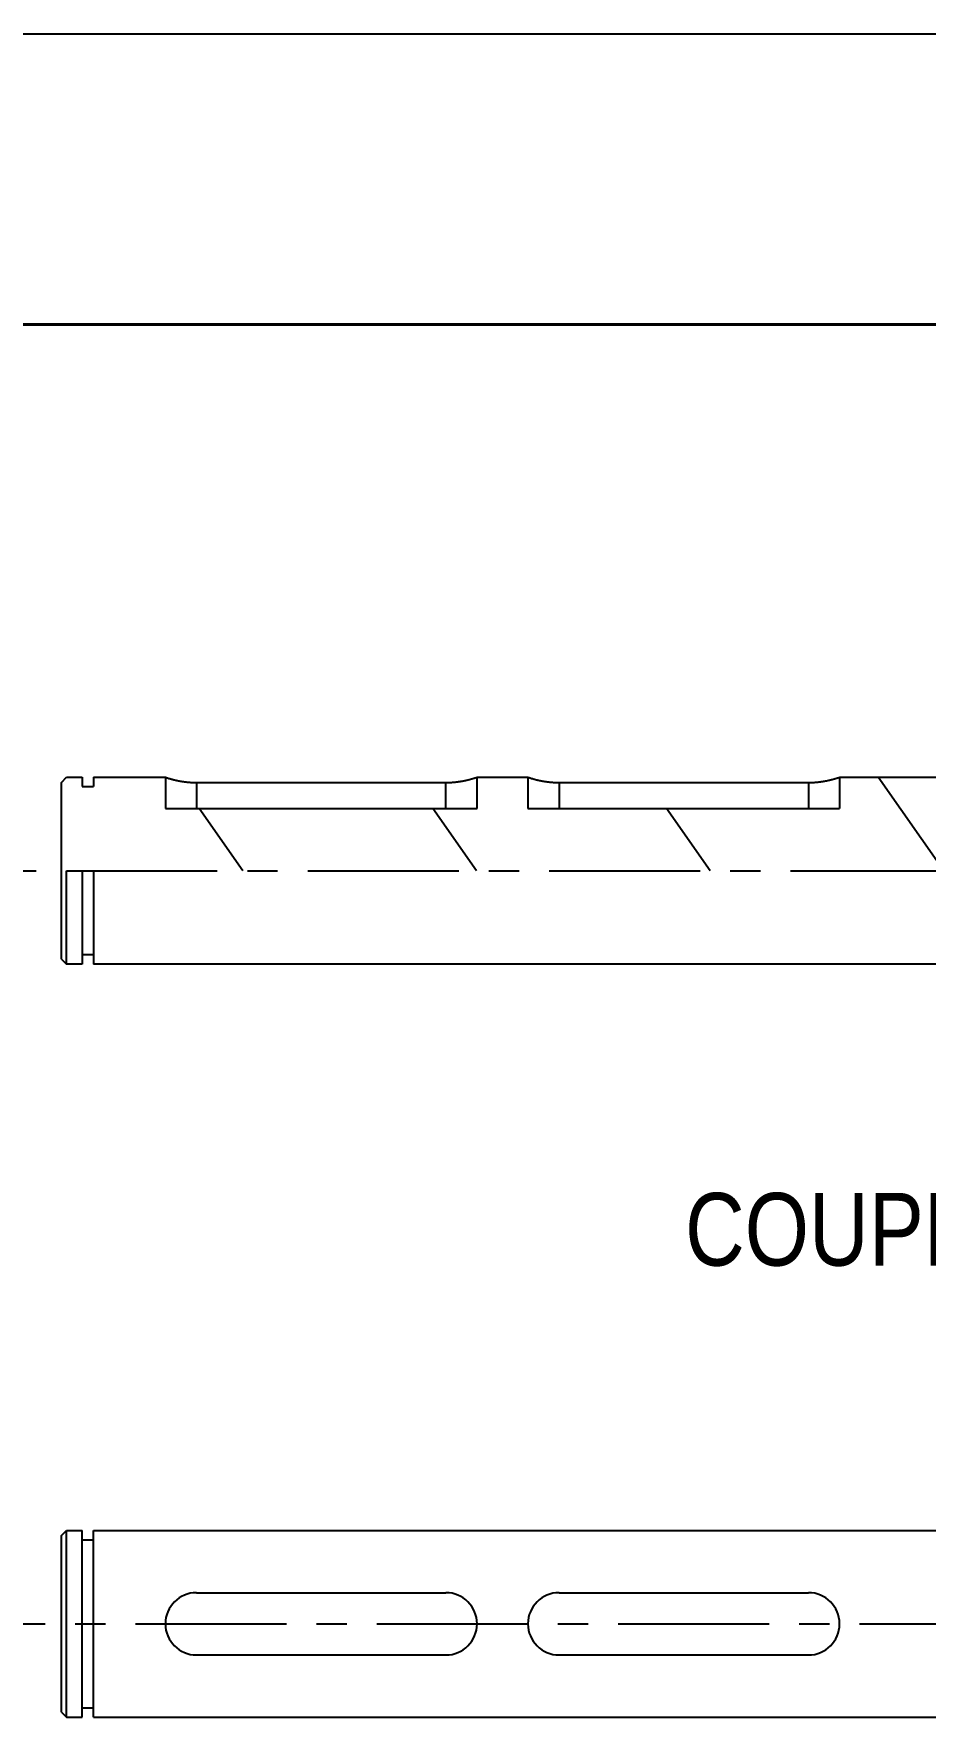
# Model space of a CAD drawing. Header units: millimetres. Extents: x 0 to 210, y 0 to 297.
# Drawn here: x 46.2 to 89.2, y 216 to 297 of the extents above; entities that cross this region are included whole.
import ezdxf

# ---------------------------------------------------------------- set-up
doc = ezdxf.new("R2010")
doc.units = ezdxf.units.MM
doc.header["$LTSCALE"] = 19.36
doc.linetypes.add('CENTER', pattern=[0.6, 0.375, -0.075, 0.075, -0.075])
doc.layers.get('0').update_dxf_attribs({"linetype": 'CONTINUOUS'})
doc.layers.add('02___PRT_ALL_AXES', color=7, linetype='CONTINUOUS')
doc.layers.add('DEFAULT_1', color=7, linetype='CENTER')
doc.styles.get("Standard").update_dxf_attribs({"font": 'txt', "width": 0.85})

msp = doc.modelspace()

# ---------------------------------------------------------------- hatches: boundary and pattern name
at = {"linetype": 'CONTINUOUS'}
h = msp.add_hatch(dxfattribs=at)
h.set_pattern_fill('0_INSA_alliages_ferreux', color=2, angle=80, style=0, pattern_type=2)
h.set_pattern_definition([(125, (90.031, 256.71), (-2.2618, -12.8271), [])])
h.paths.add_polyline_path([(111.581, 258.273), (111.331, 258.023), (103.581, 258.023), (102.792, 256.71), (47.581, 256.71), (47.581, 260.96), (47.831, 261.21), (48.581, 261.21), (48.581, 260.76), (49.131, 260.76), (49.131, 261.21), (52.581, 261.21), (52.581, 259.71), (67.581, 259.71), (67.581, 261.21), (70.031, 261.21), (70.031, 259.71), (85.031, 259.71), (85.031, 261.21), (90.031, 261.21), (90.031, 262.71), (91.581, 262.71), (91.581, 261.21), (94.081, 261.21), (94.081, 259.71), (109.081, 259.71), (109.081, 261.21), (111.331, 261.21), (111.581, 260.96)])

# ---------------------------------------------------------------- linework, layer by layer
at = {"color": 7, "linetype": 'CONTINUOUS'}
for p, q in [((0, 297), (210, 297)), ((47.581, 260.96), (47.831, 261.21)), ((47.581, 252.46), (47.581, 260.96)), ((47.831, 261.21), (48.581, 261.21)), ((48.581, 261.21), (48.581, 260.76)), ((49.131, 261.21), (49.131, 260.76)), ((49.131, 261.21), (52.581, 261.21)), ((52.581, 261.21), (52.581, 259.71)), ((52.581, 261.21), (52.588, 261.208)), ((52.588, 261.208), (52.615, 261.199)), ((52.615, 261.199), (52.641, 261.19)), ((52.641, 261.19), (52.667, 261.182)), ((52.667, 261.182), (52.692, 261.174)), ((52.692, 261.174), (52.719, 261.166)), ((52.719, 261.166), (52.75, 261.156)), ((52.75, 261.156), (52.775, 261.149)), ((52.775, 261.149), (52.802, 261.141)), ((52.802, 261.141), (52.83, 261.133)), ((52.83, 261.133), (52.85, 261.128)), ((52.85, 261.128), (52.871, 261.122)), ((52.871, 261.122), (52.892, 261.116)), ((52.892, 261.116), (52.914, 261.11)), ((52.914, 261.11), (52.936, 261.104)), ((52.936, 261.104), (52.96, 261.098)), ((52.96, 261.098), (52.983, 261.092)), ((52.983, 261.092), (53.008, 261.086)), ((53.008, 261.086), (53.033, 261.08)), ((53.033, 261.08), (53.059, 261.074)), ((54.081, 260.953), (66.098, 260.953)), ((67.141, 261.083), (67.166, 261.089)), ((67.166, 261.089), (67.19, 261.095)), ((67.19, 261.095), (67.214, 261.101)), ((67.214, 261.101), (67.237, 261.107)), ((67.237, 261.107), (67.259, 261.113)), ((67.259, 261.113), (67.28, 261.119)), ((67.28, 261.119), (67.301, 261.125)), ((67.301, 261.125), (67.321, 261.13)), ((67.321, 261.13), (67.341, 261.136)), ((67.341, 261.136), (67.369, 261.144)), ((67.369, 261.144), (67.395, 261.152)), ((67.395, 261.152), (67.419, 261.159)), ((67.419, 261.159), (67.449, 261.168)), ((67.449, 261.168), (67.476, 261.176)), ((67.476, 261.176), (67.5, 261.184)), ((67.5, 261.184), (67.525, 261.192)), ((67.525, 261.192), (67.553, 261.201)), ((67.58, 261.21), (67.581, 261.21)), ((67.581, 259.71), (67.581, 261.21)), ((67.581, 261.21), (70.031, 261.21)), ((70.031, 261.21), (70.031, 259.71)), ((70.031, 261.21), (70.038, 261.208)), ((70.038, 261.208), (70.065, 261.199)), ((70.065, 261.199), (70.091, 261.19)), ((70.091, 261.19), (70.117, 261.182)), ((70.117, 261.182), (70.142, 261.174)), ((70.142, 261.174), (70.169, 261.166)), ((70.169, 261.166), (70.2, 261.156)), ((70.2, 261.156), (70.225, 261.149)), ((70.225, 261.149), (70.252, 261.141)), ((70.252, 261.141), (70.28, 261.133)), ((70.28, 261.133), (70.3, 261.128)), ((70.3, 261.128), (70.321, 261.122)), ((70.321, 261.122), (70.342, 261.116)), ((70.342, 261.116), (70.364, 261.11)), ((70.364, 261.11), (70.386, 261.104)), ((70.386, 261.104), (70.41, 261.098)), ((70.41, 261.098), (70.433, 261.092)), ((70.433, 261.092), (70.458, 261.086)), ((70.458, 261.086), (70.483, 261.08)), ((70.483, 261.08), (70.509, 261.074)), ((71.531, 260.953), (83.548, 260.953)), ((84.591, 261.083), (84.616, 261.089)), ((84.616, 261.089), (84.64, 261.095)), ((84.64, 261.095), (84.664, 261.101)), ((84.664, 261.101), (84.687, 261.107)), ((84.687, 261.107), (84.709, 261.113)), ((84.709, 261.113), (84.73, 261.119)), ((84.73, 261.119), (84.751, 261.125)), ((84.751, 261.125), (84.771, 261.13)), ((84.771, 261.13), (84.791, 261.136)), ((84.791, 261.136), (84.819, 261.144)), ((84.819, 261.144), (84.845, 261.152)), ((84.845, 261.152), (84.869, 261.159)), ((84.869, 261.159), (84.899, 261.168)), ((84.899, 261.168), (84.926, 261.176)), ((84.926, 261.176), (84.955, 261.186)), ((84.955, 261.186), (84.98, 261.193)), ((84.98, 261.193), (85.006, 261.202)), ((85.006, 261.202), (85.03, 261.21)), ((85.03, 261.21), (85.031, 261.21)), ((85.031, 261.21), (85.031, 259.71)), ((85.031, 261.21), (90.031, 261.21)), ((48.581, 260.76), (49.131, 260.76)), ((52.581, 259.71), (67.581, 259.71)), ((70.031, 259.71), (85.031, 259.71)), ((47.831, 252.21), (47.831, 256.71)), ((47.581, 252.46), (47.831, 252.21)), ((48.581, 252.21), (47.831, 252.21)), ((47.581, 224.709), (47.831, 224.959)), ((47.581, 216.209), (47.581, 224.709)), ((47.831, 215.959), (47.831, 224.959)), ((54.081, 221.959), (66.081, 221.959)), ((71.531, 221.959), (83.531, 221.959)), ((54.081, 218.959), (66.081, 218.959)), ((71.531, 218.959), (83.531, 218.959)), ((47.581, 216.209), (47.831, 215.959))]:
    msp.add_line(p, q, dxfattribs=at)
at = {"color": 9, "linetype": 'CONTINUOUS'}
for p, q in [((54.081, 260.953), (54.081, 259.71)), ((66.081, 259.71), (66.081, 260.953)), ((71.531, 260.953), (71.531, 259.71)), ((83.531, 260.953), (83.531, 259.71))]:
    msp.add_line(p, q, dxfattribs=at)
at = {"color": 7, "linetype": 'CONTINUOUS', "const_width": 0.15}
msp.add_lwpolyline([(20, 283), (200, 283)], dxfattribs=at)
at = {"color": 7, "linetype": 'CONTINUOUS'}
for points in [[(53.059, 261.074), (53.072, 261.071), (53.085, 261.068), (53.098, 261.065), (53.112, 261.062), (53.125, 261.059), (53.139, 261.056), (53.153, 261.053), (53.167, 261.05), (53.181, 261.047), (53.195, 261.044), (53.21, 261.041), (53.224, 261.038), (53.239, 261.035), (53.253, 261.033), (53.268, 261.03), (53.283, 261.027), (53.298, 261.024), (53.313, 261.022), (53.328, 261.019), (53.343, 261.016), (53.359, 261.014), (53.374, 261.011), (53.39, 261.009), (53.405, 261.006), (53.421, 261.004), (53.436, 261.001), (53.452, 260.999), (53.468, 260.997), (53.484, 260.994), (53.5, 260.992), (53.516, 260.99), (53.532, 260.988), (53.548, 260.986), (53.564, 260.984), (53.581, 260.982), (53.597, 260.98), (53.613, 260.978), (53.629, 260.977), (53.646, 260.975), (53.662, 260.973), (53.679, 260.972), (53.695, 260.97), (53.712, 260.969), (53.728, 260.967), (53.745, 260.966), (53.762, 260.965), (53.778, 260.964), (53.795, 260.962), (53.812, 260.961), (53.828, 260.96), (53.845, 260.959), (53.862, 260.958), (53.879, 260.958), (53.895, 260.957), (53.912, 260.956), (53.929, 260.955), (53.946, 260.955), (53.963, 260.954), (53.98, 260.954), (53.996, 260.954), (54.013, 260.953), (54.03, 260.953), (54.047, 260.953), (54.064, 260.953), (54.081, 260.953)], [(66.098, 260.953), (66.114, 260.953), (66.131, 260.953), (66.148, 260.953), (66.165, 260.954), (66.182, 260.954), (66.199, 260.954), (66.216, 260.955), (66.232, 260.955), (66.249, 260.956), (66.266, 260.957), (66.283, 260.958), (66.3, 260.958), (66.316, 260.959), (66.333, 260.96), (66.35, 260.961), (66.367, 260.962), (66.383, 260.964), (66.4, 260.965), (66.416, 260.966), (66.433, 260.967), (66.45, 260.969), (66.466, 260.97), (66.483, 260.972), (66.499, 260.973), (66.516, 260.975), (66.532, 260.977), (66.548, 260.978), (66.565, 260.98), (66.581, 260.982), (66.597, 260.984), (66.613, 260.986), (66.629, 260.988), (66.646, 260.99), (66.662, 260.992), (66.677, 260.994), (66.693, 260.997), (66.709, 260.999), (66.725, 261.001), (66.741, 261.004), (66.756, 261.006), (66.772, 261.009), (66.787, 261.011), (66.803, 261.014), (66.818, 261.016), (66.833, 261.019), (66.848, 261.022), (66.863, 261.024), (66.878, 261.027), (66.893, 261.03), (66.908, 261.033), (66.923, 261.035), (66.937, 261.038), (66.952, 261.041), (66.966, 261.044), (66.98, 261.047), (66.994, 261.05), (67.008, 261.053), (67.022, 261.056), (67.036, 261.059), (67.05, 261.062), (67.063, 261.065), (67.076, 261.068), (67.09, 261.071), (67.103, 261.074), (67.116, 261.077), (67.141, 261.083)], [(67.553, 261.201), (67.556, 261.202), (67.58, 261.21)], [(70.509, 261.074), (70.522, 261.071), (70.535, 261.068), (70.548, 261.065), (70.562, 261.062), (70.575, 261.059), (70.589, 261.056), (70.603, 261.053), (70.617, 261.05), (70.631, 261.047), (70.645, 261.044), (70.66, 261.041), (70.674, 261.038), (70.689, 261.035), (70.703, 261.033), (70.718, 261.03), (70.733, 261.027), (70.748, 261.024), (70.763, 261.022), (70.778, 261.019), (70.793, 261.016), (70.809, 261.014), (70.824, 261.011), (70.84, 261.009), (70.855, 261.006), (70.871, 261.004), (70.886, 261.001), (70.902, 260.999), (70.918, 260.997), (70.934, 260.994), (70.95, 260.992), (70.966, 260.99), (70.982, 260.988), (70.998, 260.986), (71.014, 260.984), (71.031, 260.982), (71.047, 260.98), (71.063, 260.978), (71.079, 260.977), (71.096, 260.975), (71.112, 260.973), (71.129, 260.972), (71.145, 260.97), (71.162, 260.969), (71.178, 260.967), (71.195, 260.966), (71.212, 260.965), (71.228, 260.964), (71.245, 260.962), (71.262, 260.961), (71.278, 260.96), (71.295, 260.959), (71.312, 260.958), (71.329, 260.958), (71.345, 260.957), (71.362, 260.956), (71.379, 260.955), (71.396, 260.955), (71.413, 260.954), (71.43, 260.954), (71.446, 260.954), (71.463, 260.953), (71.48, 260.953), (71.497, 260.953), (71.514, 260.953), (71.531, 260.953)], [(83.548, 260.953), (83.564, 260.953), (83.581, 260.953), (83.598, 260.953), (83.615, 260.954), (83.632, 260.954), (83.649, 260.954), (83.666, 260.955), (83.682, 260.955), (83.699, 260.956), (83.716, 260.957), (83.733, 260.958), (83.75, 260.958), (83.766, 260.959), (83.783, 260.96), (83.8, 260.961), (83.817, 260.962), (83.833, 260.964), (83.85, 260.965), (83.866, 260.966), (83.883, 260.967), (83.9, 260.969), (83.916, 260.97), (83.933, 260.972), (83.949, 260.973), (83.966, 260.975), (83.982, 260.977), (83.998, 260.978), (84.015, 260.98), (84.031, 260.982), (84.047, 260.984), (84.063, 260.986), (84.079, 260.988), (84.096, 260.99), (84.112, 260.992), (84.127, 260.994), (84.143, 260.997), (84.159, 260.999), (84.175, 261.001), (84.191, 261.004), (84.206, 261.006), (84.222, 261.009), (84.237, 261.011), (84.253, 261.014), (84.268, 261.016), (84.283, 261.019), (84.298, 261.022), (84.313, 261.024), (84.328, 261.027), (84.343, 261.03), (84.358, 261.033), (84.373, 261.035), (84.387, 261.038), (84.402, 261.041), (84.416, 261.044), (84.43, 261.047), (84.444, 261.05), (84.458, 261.053), (84.472, 261.056), (84.486, 261.059), (84.5, 261.062), (84.513, 261.065), (84.526, 261.068), (84.54, 261.071), (84.553, 261.074), (84.566, 261.077), (84.591, 261.083)]]:
    msp.add_lwpolyline(points, dxfattribs=at)
for centre, start, end in [((54.081, 220.459), 90, 270), ((66.081, 220.459), 270, 90), ((71.531, 220.459), 90, 270), ((83.531, 220.459), 270, 90)]:
    msp.add_arc(centre, 1.5, start, end, dxfattribs=at)
at = {"layer": '02___PRT_ALL_AXES', "color": 7, "linetype": 'CONTINUOUS'}
for p, q in [((48.581, 256.71), (48.581, 252.21)), ((49.131, 256.71), (49.131, 252.21)), ((49.131, 252.66), (48.581, 252.66)), ((90.031, 252.21), (49.131, 252.21)), ((47.831, 224.959), (48.581, 224.959)), ((48.581, 215.959), (48.581, 224.959)), ((48.581, 224.509), (49.131, 224.509)), ((49.131, 215.959), (49.131, 224.959)), ((49.131, 224.959), (90.031, 224.959)), ((48.581, 216.409), (49.131, 216.409)), ((47.831, 215.959), (48.581, 215.959)), ((49.131, 215.959), (90.031, 215.959))]:
    msp.add_line(p, q, dxfattribs=at)
at = {"layer": 'DEFAULT_1', "color": 2, "linetype": 'CENTER'}
msp.add_line((36.206, 256.71), (143.706, 256.71), dxfattribs=at)
at = {"layer": 'DEFAULT_1', "color": 9, "linetype": 'CENTER'}
msp.add_line((39.532, 220.459), (140.38, 220.459), dxfattribs=at)

# ---------------------------------------------------------------- texts
at = {"color": 2, "linetype": 'CONTINUOUS', "insert": (89.956, 242.7), "char_height": 3.5, "width": 45.28125, "attachment_point": 2, "line_spacing_factor": 0.9}
msp.add_mtext('COUPE \\H5.0;A-A', dxfattribs=at)

doc.saveas('drawing.dxf')
